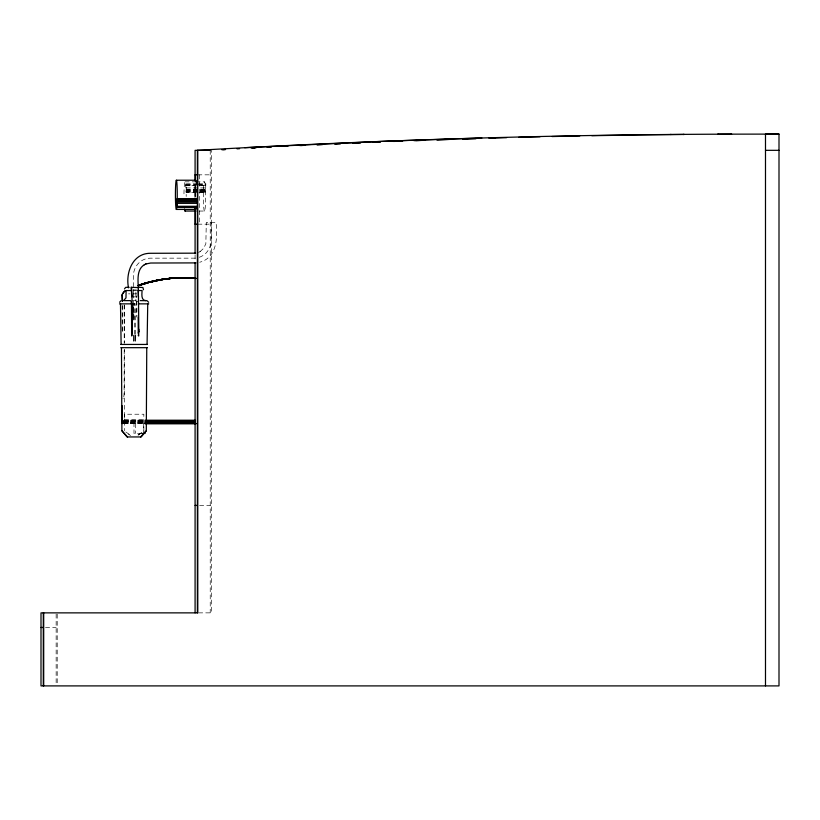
<?xml version="1.0" encoding="UTF-8"?>
<svg xmlns="http://www.w3.org/2000/svg" width="820" height="820" viewBox="0 0 820 820"><rect width="100%" height="100%" fill="white"/><g stroke="black" fill="none" stroke-linecap="round" stroke-linejoin="round"><path stroke-width="0.61" stroke-dasharray="4.1 3.07" d="M122.498 331.536L122.528 304.917M197.312 183.813L186.386 183.813L186.16 192.669A14.606 1.127 -90 0 1 186.191 196.441M198.522 183.813L205.799 183.813L205.574 192.669A14.606 1.127 -90 0 1 204.487 211.047L198.419 211.047M124.445 423.653L124.537 349.34M185.843 185.32L194.494 185.289L185.904 185.361L186.386 183.813M205.195 185.207L205.799 183.813M205.389 185.33L199.157 185.269M141.737 432.755L137.688 435.574M141.388 432.755L137.176 435.574M199.988 251.678L203.678 248.306L205.851 243.704L206.291 222.456L216.019 222.456C217.751 236.939 217.197 257.757 199.69 262.257M198.501 252.447L200.264 251.535M197.794 174.834L210.227 174.834M185.074 181.835L194.781 181.835M195.99 181.835L204.487 181.835M186.16 184.818L197.077 184.818M198.296 184.818L205.574 184.818M186.458 184.961L197.374 184.961M198.594 184.961L205.871 184.961M199.127 185.207L205.451 185.228M186.273 187.934L205.697 187.934M186.212 189.379L205.625 189.379M186.201 189.768L205.615 189.768M186.191 190.168L205.605 190.168M186.181 190.568L205.594 190.568M186.171 190.978L205.584 190.978M186.16 191.398L205.584 191.398M186.16 191.818L205.574 191.818M186.16 192.239L205.574 192.239M197.794 224.167L210.227 224.167M136.499 289.911L133.26 289.911L133.762 319.861M132.932 290.546L136.632 290.546M128.525 293.857L130.042 293.857M133.25 293.857L136.735 293.857M133.537 296.881L136.776 296.881L136.981 317.309M131.753 300.622L138.395 300.622M137.955 301.299L135.905 301.299L135.905 289.911M135.433 334.293A21.094 0.584 90 0 0 134.91 303.728L133.291 303.728A21.094 0.584 90 0 1 133.865 319.964M131.036 303.902L137.955 303.902M124.537 419.737L145.027 419.737M123.42 420.219L143.92 420.219M124.537 420.322L145.027 420.322M123.43 420.732L143.92 420.732M124.527 420.885L145.027 420.885M123.43 421.234L143.93 421.234M124.527 421.418L145.017 421.418M123.441 421.695L143.93 421.695M124.517 421.91L145.007 421.91M123.441 422.136L143.941 422.136M124.507 422.361L144.996 422.361M123.451 422.525L143.951 422.525M123.461 422.874L144.986 422.751M123.471 423.161L144.976 423.089M124.466 423.345L144.966 423.345M123.482 423.386L144.945 423.54M123.502 423.561L144.935 423.653M141.635 433.431L133.998 433.431L133.988 423.694M199.598 505.427L210.227 505.427M198.573 612.868L211.304 612.868L211.304 150.326M45.51 627.474L56.139 627.474M125.808 431.976L131.026 435.574M130.523 435.574L128.443 434.118M136.335 301.299L136.54 316.284M133.25 305.009L133.301 320.056M136.766 295.835L136.776 296.881M143.725 423.694L143.725 433.431M135.392 423.694L135.392 433.431M124.148 305.009L124.199 343.406M124.199 349.802L124.107 392.544A74.763 1.835 -90 0 1 123.031 398.243M211.16 222.456L211.16 240.301A17.855 17.107 -90 0 1 198.471 257.552M210.227 150.326L210.227 612.868M199.598 174.834L199.598 224.167M195.355 185.935L195.355 197.036M195.088 184.951L195.088 197.036M195.088 254.856L195.088 261.242M143.838 430.787L143.838 414.223L124.363 414.223L124.363 430.787M133.383 293.857L133.383 276.012A17.855 17.107 -90 0 1 150.501 258.156L194.043 258.156A17.855 17.107 -90 0 0 196.277 258.003M124.537 304.927L124.537 342.996M122.139 304.968L122.139 331.741M57.215 614.129L57.215 684.639M56.139 614.088L56.139 684.628M134.388 334.293A21.094 0.584 90 0 1 134.91 303.728M194.873 197.364A14.606 0.912 -90 0 1 195.078 185.433M204.487 211.047A14.606 1.127 -90 0 1 203.401 192.669A14.606 1.127 -90 0 1 205.051 183.793L205.574 192.669L186.16 192.669L185.638 183.793A14.606 1.127 -90 0 0 183.946 196.441"/><path stroke-width="1.23" d="M122.539 301.104L122.139 294.769L122.139 301.145M132.327 331.649L132.327 330.05M138.816 331.649L138.467 295.917M132.256 331.311L131.753 335.995L131.62 304.189L131.036 301.299M138.744 331.311L138.672 335.995L138.17 335.103M121.452 347.68L121.903 430.787L127.018 436.947L141.184 436.947L146.298 430.787L146.76 347.68M132.256 331.68L132.194 333.34L131.702 332.079M138.744 331.68L138.252 333.381L138.17 317.545M147.077 344.441L147.733 303.861M196.841 207.46L177.407 207.46L177.222 198.604A14.606 0.912 90 0 0 176.341 180.226L195.775 180.226A14.606 0.912 -90 0 0 195.539 180.718M124.486 288.927L125.685 287.359L129.129 287.297M119.576 302.272L120.878 300.786M122.139 294.769L122.651 293.529A7.39 7.39 0 0 1 125.388 290.618L125.788 290.608A7.39 7.39 0 0 0 124.701 291.407M176.915 206.066L177.407 207.46M143.5 289.737L142.905 287.523L139.072 287.297M140.63 436.947L144.494 432.632M146.298 430.787L144.699 432.304M195.672 253.165L150.347 253.288C132.584 253.226 125.398 272.804 128.525 287.861M144.556 264.624C136.571 269.216 138.067 279.907 138.252 287.543L138.406 296.881M144.279 264.778L146.042 263.866M123.84 300.335L125.983 297.896L126.106 290.546L131.579 290.546M145.734 264.019L150.644 263.025L195.99 262.902M173.686 278.257A132.41 132.368 -90 0 1 195.17 278.226A132.41 132.368 -90 0 0 160.638 279.774L154.877 280.932M195.068 278.329A132.41 132.368 -90 0 0 148.881 282.357A132.41 132.368 90 0 1 154.683 280.932L160.74 279.774M154.775 280.932A132.41 132.368 90 0 0 148.974 282.357A132.41 132.368 -90 0 1 154.775 280.932L160.638 279.774L159.838 279.774A132.41 132.368 90 0 1 195.652 278.441M160.125 279.866L160.638 279.774M122.457 293.929L123.051 293.529A7.39 7.39 0 0 1 124.373 291.715M221.728 149.681L225.561 149.476M237.052 148.83L239.604 148.686M251.104 148.041L254.938 147.825M222.804 149.681L225.356 149.537M252.181 148.041L256.014 147.825M267.033 147.221L270.805 147.026M283.382 146.38L287.154 146.185M299.731 145.54L304.763 145.284M268.786 147.169L271.348 147.036M284.12 146.39L287.953 146.185M300.735 145.54L304.558 145.345M316.827 144.74L323.111 144.443M334.437 143.92L340.72 143.633M317.34 144.75L322.455 144.515M335.236 143.93L340.341 143.695M352.784 143.09L360.339 142.782M372.915 142.26L380.47 141.952M393.046 141.429L402.599 141.06M353.123 143.111L360.79 142.793M373.571 142.27L379.967 142.003M394.03 141.429L400.416 141.173M413.926 140.65L425.252 140.24M436.578 139.83L449.903 139.369M415.76 140.62L424.709 140.292M437.49 139.83L450.282 139.39M462.49 138.98L476.338 138.549M488.925 138.149L506.545 137.698M463.064 138.99L475.856 138.59M489.919 138.149L495.034 137.996M518.609 137.36L540.011 136.797M244.647 147.682L386.497 141.173L481.852 137.986M552.085 136.54L579.781 135.946M591.855 135.71L633.163 135.054M684.331 134.459L623.087 134.992M528.428 136.755L529.177 136.755M575.753 135.761L576.501 135.751M731.665 134.162C553.469 134.511 375.283 140.035 197.384 150.326L197.384 612.868M670.411 134.459L671.16 134.459M683.255 134.459L683.993 134.459M718.156 134.162L779 134.101L779 685.899L41 685.899L41 612.868L197.794 612.868L197.794 150.326M779 134.101L765.49 134.101L765.49 685.899M717.746 134.162L718.484 134.162M730.589 134.162L731.327 134.162M210.227 150.326L195.088 150.326L195.088 181.005M765.49 150.326L779 150.326M195.088 174.834L197.384 174.834M196.656 198.604L177.222 198.604L176.792 207.48A14.606 0.912 90 0 1 175.459 198.604A14.606 0.912 90 0 1 176.341 180.226M177.222 199.034L196.656 199.034M177.222 199.455L196.656 199.455M177.222 199.875L196.667 199.875M177.233 200.295L196.667 200.295M177.243 200.705L196.677 200.705M177.243 201.105L196.687 201.105M177.253 201.505L196.687 201.505M177.263 201.894L196.708 201.894M177.325 203.339L196.759 203.339M177.468 206.312L196.902 206.312M176.341 209.438L195.775 209.438A14.606 0.912 -90 0 1 195.539 208.936M185.074 211.047L195.99 211.047M195.088 224.167L197.384 224.167M138.293 290.546L142.096 290.546C141.932 293.673 140.814 300.438 145.775 300.622M123.564 300.622L130.411 300.622M140.22 300.622L147.047 300.694L148.625 302.272M119.505 303.861L132.112 303.861M139.123 303.861L148.707 303.861M120.796 344.441L147.405 344.441M120.796 347.68L147.405 347.68M145.201 420.219L195.16 420.219L195.242 423.663M145.201 420.732L195.16 420.732M145.212 421.234L195.16 421.234M145.212 421.695L195.17 421.695M145.222 422.136L195.17 422.136M145.232 422.525L195.18 422.525M145.242 422.874L195.191 422.874M145.253 423.161L195.201 423.161M144.945 423.54L196.185 423.54M144.935 423.653L196.175 423.653M142.588 433.431L145.13 433.431M195.088 505.427L197.384 505.427M41 627.474L43.296 627.474M121.903 430.787L127.571 436.947M131.641 287.297L131.907 296.881M138.201 287.574L131.036 287.297L131.897 295.835M131.466 303.902L131.63 331.669M122.231 423.663L122.139 405.685M138.18 290.126L138.385 295.835M120.478 303.861L121.124 344.441M131.979 295.917L132.245 330.081M138.805 329.281L138.744 330.931M132.317 329.281L132.256 330.931M195.355 174.834L195.355 181.005M195.355 208.136L195.355 224.167M195.088 208.136L195.088 253.575M195.088 262.523L195.088 612.868M43.706 612.868L43.706 685.899M43.296 612.868L43.296 685.899M133.793 335.38A21.094 0.584 90 0 1 133.67 340.987M135.423 335.38A21.094 0.584 90 0 1 135.29 340.987M196.011 180.718A14.606 0.912 -90 0 1 196.421 184.5M196.236 207.48A14.606 0.912 -90 0 1 196.011 208.936M185.361 210.555A14.606 1.127 -90 0 1 184.51 209.1M139.215 285.565A132.41 132.368 90 0 1 142.608 284.407M143.746 284.038A132.41 132.368 90 0 1 148.328 282.674M149.476 282.357A132.41 132.368 90 0 1 154.109 281.198M155.277 280.932A132.41 132.368 90 0 1 195.662 278.329M143.941 284.038A132.41 132.368 90 0 1 148.522 282.674M149.681 282.357A132.41 132.368 90 0 1 154.314 281.198M155.482 280.932A132.41 132.368 90 0 1 169.617 278.595M173.184 278.257A132.41 132.368 90 0 1 195.857 278.329M160.535 279.774A132.41 132.368 90 0 1 196.257 278.441M138.324 285.565A132.41 132.368 90 0 1 141.706 284.407M142.844 284.038A132.41 132.368 90 0 1 195.949 278.441A132.41 132.368 -90 0 0 138.221 285.565M149.178 282.357A132.41 132.368 -90 0 1 195.365 278.329M138.918 285.565A132.41 132.368 -90 0 1 142.311 284.407M143.449 284.038A132.41 132.368 -90 0 1 148.02 282.674M150.173 282.357A132.41 132.368 -90 0 1 154.816 281.198M155.974 280.932A132.41 132.368 -90 0 1 158.311 280.44M165.373 279.2A132.41 132.368 -90 0 1 170.119 278.595M137.924 285.565A132.41 132.368 -90 0 1 195.549 278.441L195.15 278.441A132.41 132.368 -90 0 0 138.652 285.175M142.106 284.407A132.41 132.368 -90 0 0 138.713 285.565A132.41 132.368 90 0 1 142.106 284.407M147.825 282.674A132.41 132.368 -90 0 0 143.244 284.038A132.41 132.368 90 0 1 147.825 282.674M142.014 284.407A132.41 132.368 90 0 0 138.621 285.565A132.41 132.368 -90 0 1 142.014 284.407M147.723 282.674A132.41 132.368 90 0 0 143.141 284.038A132.41 132.368 -90 0 1 147.723 282.674"/></g></svg>
